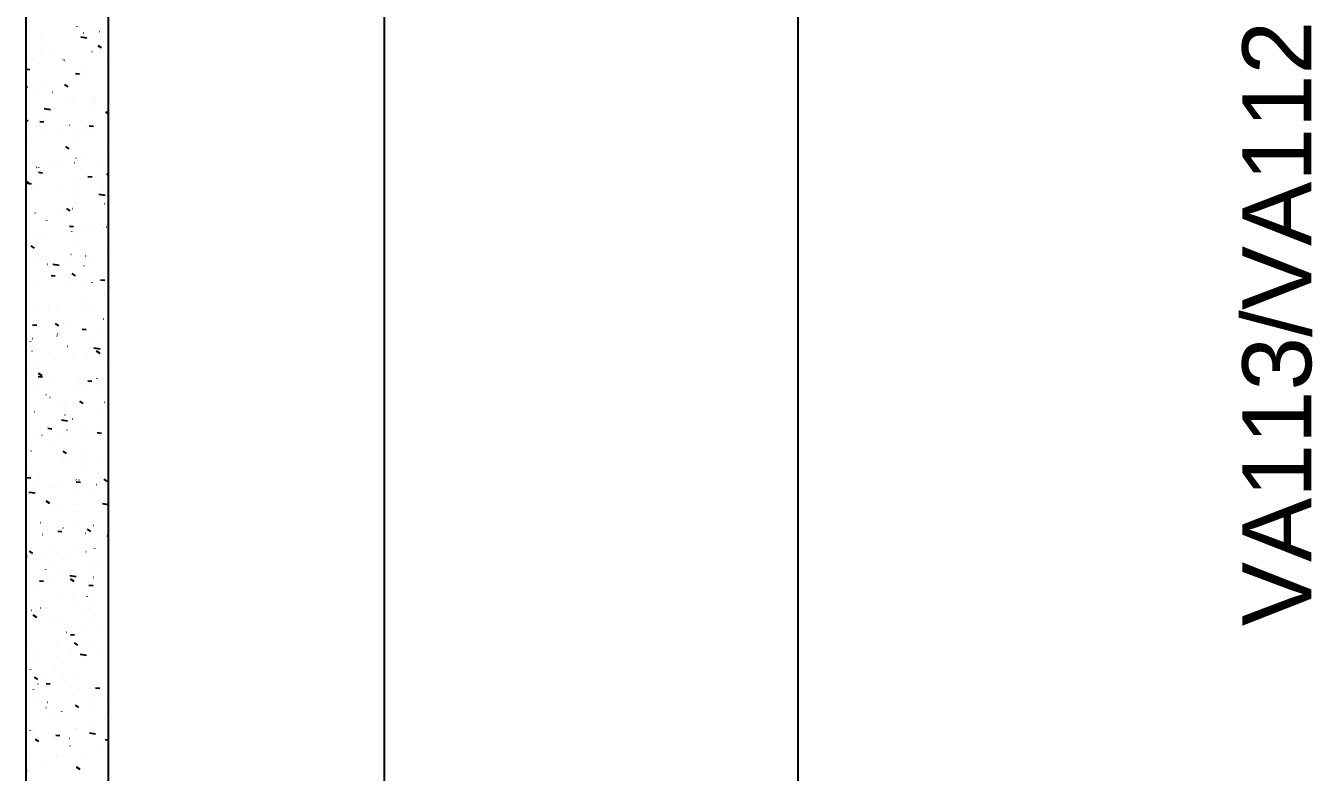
# Model space of a CAD drawing. Extents: x -1789 to 4156, y -3064 to 1391.
# Drawn here: x 2574.4 to 2761, y -1653.1 to -1544.8 of the extents above; entities that cross this region are included whole.
import ezdxf

# ---------------------------------------------------------------- set-up
doc = ezdxf.new("R2010")
doc.units = 0
for name, color, linetype in [('2', 2, 'CONTINUOUS'), ('3', 3, 'CONTINUOUS'), ('9', 254, 'CONTINUOUS')]:
    doc.layers.add(name, color=color, linetype=linetype)
doc.styles.add('TQS_ARIAL', font='arial.ttf')

msp = doc.modelspace()

# ---------------------------------------------------------------- linework, layer by layer
at = {"layer": '3', "linetype": 'Continuous'}
for p, q in [((2626.4368, -2066.2197), (2626.4368, -1510.2196)), ((2686.4368, -2066.2197), (2686.4368, -1530.2197))]:
    msp.add_line(p, q, dxfattribs=at)
at = {"layer": '9', "linetype": 'Continuous'}
for p, q in [((2575.09905, -1545.49195), (2575.09165, -1545.4852)), ((2581.90475, -1544.92845), (2581.9127, -1544.92235)), ((2582.8297, -1545.8517), (2582.8396, -1545.85035)), ((2585.15175, -1545.6726), (2585.1597, -1545.6665)), ((2585.3331, -1545.5221), (2585.343, -1545.5208)), ((2574.4368, -1546.9566), (2574.4368, -1546.9566)), ((2574.4368, -1547.42315), (2574.4368, -1547.42315)), ((2574.4368, -1547.42315), (2574.4368, -1547.42315)), ((2576.51415, -1546.68315), (2576.5241, -1546.6818)), ((2577.4952, -1547.68765), (2577.4878, -1547.68085)), ((2583.2947, -1546.6524), (2582.40535, -1546.51445)), ((2583.40315, -1546.7563), (2583.39575, -1546.74955)), ((2585.4358, -1548.0641), (2584.9384, -1547.7286)), ((2586.4368, -1546.9915), (2586.4368, -1546.9915)), ((2586.4368, -1546.9915), (2586.4368, -1546.9915)), ((2586.4368, -1547.1397), (2586.4368, -1547.1397)), ((2574.61915, -1549.6609), (2574.4368, -1549.5379)), ((2575.4817, -1549.53815), (2575.47325, -1549.5328)), ((2576.5893, -1549.00715), (2576.59725, -1549.00105)), ((2578.71145, -1548.42045), (2578.703, -1548.4151)), ((2579.8363, -1549.7513), (2579.8442, -1549.7452)), ((2580.07605, -1549.812), (2580.08595, -1549.81065)), ((2580.8199, -1549.7637), (2580.8115, -1549.75835)), ((2584.04965, -1548.646), (2584.04125, -1548.64065)), ((2586.15815, -1549.98925), (2586.1497, -1549.9839)), ((2586.39155, -1548.98055), (2586.40145, -1548.9792)), ((2586.4368, -1548.7393), (2586.4368, -1548.7393)), ((2586.4368, -1549.53615), (2586.4368, -1549.53615)), ((2586.4368, -1549.53615), (2586.4368, -1549.53615)), ((2574.4368, -1550.5544), (2574.4368, -1550.5544)), ((2574.4368, -1550.5544), (2574.4368, -1550.5544)), ((2574.4368, -1550.5544), (2574.4368, -1550.5544)), ((2574.4368, -1550.6588), (2574.4368, -1550.6588)), ((2575.0544, -1551.231), (2574.4567, -1551.1787)), ((2574.61005, -1551.3889), (2574.6027, -1551.3821)), ((2576.2887, -1550.3106), (2576.29865, -1550.3093)), ((2582.227, -1551.8585), (2581.6293, -1551.8062)), ((2583.08325, -1550.49545), (2583.0912, -1550.48935)), ((2586.33025, -1551.23955), (2586.33815, -1551.2335)), ((2586.4368, -1550.1668), (2586.4368, -1550.1668)), ((2586.4368, -1550.1668), (2586.4368, -1550.1668)), ((2586.4368, -1550.1668), (2586.4368, -1550.1668)), ((2574.6636, -1553.7204), (2574.67155, -1553.71435)), ((2577.0062, -1553.58455), (2576.99885, -1553.5778)), ((2580.58825, -1553.6871), (2580.0908, -1553.35155)), ((2580.10835, -1553.4055), (2580.1183, -1553.4042)), ((2582.91415, -1552.6532), (2582.9068, -1552.64645)), ((2586.42385, -1552.57405), (2586.4338, -1552.57275)), ((2586.4368, -1552.2268), (2586.4368, -1552.2268)), ((2586.4368, -1553.34205), (2586.4368, -1553.34205)), ((2586.4368, -1553.34205), (2586.4368, -1553.34205)), ((2586.4368, -1553.34205), (2586.4368, -1553.34205)), ((2574.4368, -1553.89445), (2574.4368, -1553.89445)), ((2574.4368, -1553.89445), (2574.4368, -1553.89445)), ((2574.4368, -1553.89445), (2574.4368, -1553.89445)), ((2574.4368, -1554.1522), (2574.4368, -1554.1522)), ((2574.4368, -1554.1522), (2574.4368, -1554.1522)), ((2574.4368, -1554.1522), (2574.4368, -1554.1522)), ((2576.32105, -1553.9041), (2576.33095, -1553.9028)), ((2577.9106, -1554.46455), (2577.91855, -1554.45845)), ((2578.34665, -1554.5386), (2578.3382, -1554.53325)), ((2581.15755, -1555.2087), (2581.1655, -1555.2026)), ((2584.2108, -1555.0992), (2584.20235, -1555.09385)), ((2574.4368, -1557.13005), (2574.4368, -1557.13005)), ((2574.4368, -1557.13005), (2574.4368, -1557.13005)), ((2574.4368, -1557.13005), (2574.4368, -1557.13005)), ((2578.0195, -1557.025), (2577.1301, -1556.8871)), ((2577.47765, -1557.3496), (2577.4876, -1557.3483)), ((2580.4551, -1555.88185), (2580.44665, -1555.8765)), ((2583.7932, -1556.51815), (2583.8031, -1556.51685)), ((2584.40455, -1555.95285), (2584.4125, -1555.94675)), ((2586.4368, -1557.632), (2586.0599, -1557.37775)), ((2586.2966, -1556.1886), (2586.3065, -1556.1873)), ((2586.4368, -1555.88115), (2586.4368, -1555.88115)), ((2586.4368, -1555.88115), (2586.4368, -1555.88115)), ((2586.4368, -1556.51735), (2586.4368, -1556.51735)), ((2586.4368, -1556.51735), (2586.4368, -1556.51735)), ((2574.4368, -1557.74995), (2574.4368, -1557.74995)), ((2574.77625, -1558.6595), (2574.4368, -1558.4306)), ((2575.9016, -1559.24175), (2575.90955, -1559.23565)), ((2577.0797, -1558.8087), (2576.482, -1558.7564)), ((2580.8071, -1559.28135), (2580.79865, -1559.276)), ((2582.4252, -1558.55015), (2582.41785, -1558.5434)), ((2584.2523, -1559.43625), (2583.6546, -1559.38395)), ((2586.4368, -1558.33045), (2586.4368, -1558.33045)), ((2574.4368, -1560.3657), (2574.4368, -1560.3657)), ((2574.4368, -1560.3657), (2574.4368, -1560.3657)), ((2574.847, -1561.29375), (2574.8569, -1561.29245)), ((2576.51725, -1559.48145), (2576.5099, -1559.4747)), ((2576.68905, -1559.83315), (2576.68065, -1559.8278)), ((2579.1486, -1559.98585), (2579.1565, -1559.9798)), ((2581.1625, -1560.4623), (2581.1724, -1560.461)), ((2582.91555, -1560.6246), (2582.9071, -1560.61925)), ((2583.6659, -1560.1327), (2583.6758, -1560.1314)), ((2586.4368, -1559.62735), (2586.4368, -1559.62735)), ((2586.4368, -1559.6926), (2586.4368, -1559.6926)), ((2586.4368, -1559.6926), (2586.4368, -1559.6926)), ((2586.4368, -1559.6926), (2586.4368, -1559.6926)), ((2574.4368, -1561.34775), (2574.4368, -1561.34775)), ((2580.7453, -1562.6857), (2580.2479, -1562.3502)), ((2581.6046, -1561.33695), (2581.61255, -1561.33085)), ((2586.2443, -1562.0497), (2586.23695, -1562.04295)), ((2586.4368, -1562.2261), (2586.4368, -1562.2261)), ((2586.4368, -1562.8679), (2586.4368, -1562.8679)), ((2586.4368, -1562.8679), (2586.4368, -1562.8679)), ((2586.4368, -1562.8679), (2586.4368, -1562.8679)), ((2574.4368, -1563.60135), (2574.4368, -1563.60135)), ((2574.4368, -1563.60135), (2574.4368, -1563.60135)), ((2574.4368, -1564.9455), (2574.4368, -1564.9455)), ((2574.4368, -1564.9455), (2574.4368, -1564.9455)), ((2575.4266, -1564.8152), (2575.4365, -1564.8139)), ((2577.93, -1564.48565), (2577.9399, -1564.48435)), ((2579.1495, -1564.57595), (2579.1411, -1564.57055)), ((2581.483, -1564.6659), (2581.49095, -1564.6598)), ((2581.7173, -1563.987), (2581.7272, -1563.9857)), ((2581.93625, -1564.44705), (2581.9289, -1564.4403)), ((2583.2675, -1564.0241), (2583.2591, -1564.01875)), ((2574.4368, -1566.83695), (2574.4368, -1566.83695)), ((2574.4368, -1566.83695), (2574.4368, -1566.83695)), ((2576.0283, -1565.3784), (2576.02095, -1565.37165)), ((2576.8818, -1566.1919), (2576.2841, -1566.13965)), ((2576.34865, -1565.37), (2576.35655, -1565.3639)), ((2584.0544, -1566.81945), (2583.4567, -1566.76715)), ((2585.376, -1565.36735), (2585.36755, -1565.362)), ((2586.4368, -1566.5247), (2586.21695, -1566.3764)), ((2586.4368, -1566.0432), (2586.4368, -1566.0432)), ((2586.4368, -1566.0432), (2586.4368, -1566.0432)), ((2586.4368, -1566.0432), (2586.4368, -1566.0432)), ((2574.9333, -1567.65815), (2574.4368, -1567.32325)), ((2575.2739, -1567.78995), (2574.4368, -1567.66015)), ((2574.4368, -1568.5433), (2574.4368, -1568.5433)), ((2574.4368, -1568.5433), (2574.4368, -1568.5433)), ((2575.3413, -1568.5004), (2575.3329, -1568.495)), ((2576.22705, -1568.69895), (2576.23495, -1568.69285)), ((2578.98845, -1567.94405), (2578.99835, -1567.94275)), ((2581.3614, -1567.9948), (2581.36935, -1567.98875)), ((2581.49185, -1567.6145), (2581.50175, -1567.6132)), ((2585.27915, -1567.11585), (2585.2891, -1567.11455)), ((2585.72795, -1568.76685), (2585.71955, -1568.7615)), ((2585.75535, -1567.9466), (2585.74795, -1567.93985)), ((2586.41245, -1567.35465), (2586.4204, -1567.34855)), ((2586.4368, -1567.0279), (2586.4368, -1567.0279)), ((2586.4368, -1568.57105), (2586.4368, -1568.57105)), ((2574.4368, -1570.0726), (2574.4368, -1570.0726)), ((2574.4368, -1570.0726), (2574.4368, -1570.0726)), ((2581.4473, -1570.34395), (2581.4399, -1570.3372)), ((2581.60995, -1569.3187), (2581.60155, -1569.3133)), ((2585.9463, -1569.44515), (2585.0569, -1569.3072)), ((2585.8766, -1570.635), (2585.88655, -1570.6337)), ((2586.4368, -1569.21845), (2586.4368, -1569.21845)), ((2586.4368, -1569.5212), (2586.4368, -1569.5212)), ((2574.4368, -1572.14105), (2574.4368, -1572.14105)), ((2574.4368, -1572.14105), (2574.4368, -1572.14105)), ((2574.4368, -1572.14105), (2574.4368, -1572.14105)), ((2575.7738, -1571.96505), (2575.7837, -1571.96375)), ((2576.10545, -1572.02785), (2576.11335, -1572.0218)), ((2579.5611, -1571.46645), (2579.57105, -1571.46515)), ((2580.9024, -1571.68435), (2580.40495, -1571.3488)), ((2581.2398, -1571.32375), (2581.24775, -1571.31765)), ((2586.29085, -1570.6836), (2586.2988, -1570.6775)), ((2586.4368, -1572.39375), (2586.4368, -1572.39375)), ((2586.4368, -1572.39375), (2586.4368, -1572.39375)), ((2574.4368, -1573.30825), (2574.4368, -1573.30825)), ((2574.4368, -1573.30825), (2574.4368, -1573.30825)), ((2577.48485, -1573.05805), (2577.4775, -1573.0513)), ((2581.3818, -1573.98615), (2580.7841, -1573.93385)), ((2584.0704, -1574.06145), (2584.062, -1574.05605)), ((2585.2664, -1573.84355), (2585.259, -1573.83675)), ((2585.7493, -1574.24955), (2585.75925, -1574.24825)), ((2586.16925, -1574.0125), (2586.1772, -1574.00645)), ((2574.4368, -1575.73885), (2574.4368, -1575.73885)), ((2575.98385, -1575.3568), (2575.99175, -1575.3507)), ((2576.33705, -1575.4853), (2576.32865, -1575.4799)), ((2576.9304, -1575.41055), (2576.94035, -1575.40925)), ((2581.1182, -1574.6527), (2581.12615, -1574.6466)), ((2581.6753, -1575.71085), (2581.66685, -1575.70545)), ((2583.2459, -1574.5791), (2583.25585, -1574.5778)), ((2586.4368, -1575.41735), (2586.37405, -1575.375)), ((2586.4368, -1574.4284), (2586.4368, -1574.4284)), ((2586.4368, -1574.91605), (2586.4368, -1574.91605)), ((2586.4368, -1575.569), (2586.4368, -1575.569)), ((2586.4368, -1575.569), (2586.4368, -1575.569)), ((2574.4368, -1576.54385), (2574.4368, -1576.54385)), ((2574.4368, -1576.54385), (2574.4368, -1576.54385)), ((2575.7032, -1577.0701), (2575.20575, -1576.7346)), ((2575.4721, -1577.55865), (2575.46475, -1577.5519)), ((2580.9966, -1577.98165), (2581.00455, -1577.97555)), ((2581.30395, -1576.5576), (2581.2966, -1576.55085)), ((2586.13335, -1577.2757), (2586.1413, -1577.2696)), ((2574.4368, -1579.33665), (2574.4368, -1579.33665)), ((2574.4368, -1579.33665), (2574.4368, -1579.33665)), ((2574.4368, -1579.7795), (2574.4368, -1579.7795)), ((2574.4368, -1579.7795), (2574.4368, -1579.7795)), ((2575.86225, -1578.68575), (2575.87015, -1578.67965)), ((2577.5773, -1579.4507), (2577.56885, -1579.4453)), ((2577.86825, -1579.7543), (2577.8609, -1579.74755)), ((2579.26105, -1579.5991), (2578.3717, -1579.46115)), ((2580.61525, -1578.52325), (2580.62515, -1578.52195)), ((2582.9155, -1579.67625), (2582.9071, -1579.67085)), ((2583.1186, -1578.19365), (2583.12855, -1578.19235)), ((2583.7001, -1578.75325), (2583.69275, -1578.7465)), ((2586.4368, -1578.7443), (2586.4368, -1578.7443)), ((2586.4368, -1578.7443), (2586.4368, -1578.7443)), ((2578.7092, -1581.15285), (2578.1115, -1581.10055)), ((2579.68575, -1580.79395), (2579.67735, -1580.78855)), ((2580.8179, -1581.3544), (2580.8258, -1581.3483)), ((2581.67225, -1581.0963), (2581.17485, -1580.7608)), ((2583.1331, -1581.78955), (2583.143, -1581.7882)), ((2585.024, -1581.0195), (2585.01555, -1581.0141)), ((2585.8818, -1581.7804), (2585.2841, -1581.7281)), ((2586.4368, -1580.712), (2586.4368, -1580.712)), ((2586.4368, -1581.261), (2586.4368, -1581.261)), ((2586.4368, -1581.261), (2586.4368, -1581.261)), ((2586.4368, -1581.261), (2586.4368, -1581.261)), ((2574.4368, -1582.9344), (2574.4368, -1582.9344)), ((2574.4368, -1582.9344), (2574.4368, -1582.9344)), ((2574.4368, -1583.01515), (2574.4368, -1583.01515)), ((2574.4368, -1583.01515), (2574.4368, -1583.01515)), ((2574.5614, -1583.06915), (2574.55405, -1583.0624)), ((2575.74065, -1582.0147), (2575.74855, -1582.0086)), ((2580.6297, -1582.1191), (2580.6396, -1582.1178)), ((2584.06485, -1582.09855), (2584.0728, -1582.09245)), ((2586.4368, -1581.82895), (2586.4368, -1581.82895)), ((2586.4368, -1581.91955), (2586.4368, -1581.91955)), ((2586.4368, -1581.91955), (2586.4368, -1581.91955)), ((2586.4368, -1581.91955), (2586.4368, -1581.91955)), ((2575.6452, -1585.32355), (2575.65315, -1585.31745)), ((2583.28725, -1584.7199), (2583.27985, -1584.71315)), ((2584.1916, -1585.24795), (2584.2015, -1585.24665)), ((2585.80445, -1583.99935), (2585.8124, -1583.99325)), ((2586.4368, -1584.31005), (2586.4368, -1584.31005)), ((2586.4368, -1585.09485), (2586.4368, -1585.09485)), ((2586.4368, -1585.09485), (2586.4368, -1585.09485)), ((2586.4368, -1585.09485), (2586.4368, -1585.09485)), ((2574.4368, -1586.25075), (2574.4368, -1586.25075)), ((2574.4368, -1586.25075), (2574.4368, -1586.25075)), ((2574.4368, -1586.25075), (2574.4368, -1586.25075)), ((2574.4368, -1586.5322), (2574.4368, -1586.5322)), ((2577.7384, -1585.9039), (2577.73, -1585.8985)), ((2577.87605, -1586.0794), (2577.886, -1586.0781)), ((2578.8922, -1586.06765), (2578.90015, -1586.0616)), ((2583.07665, -1586.12945), (2583.0682, -1586.12405)), ((2585.68285, -1587.32825), (2585.6908, -1587.3222)), ((2576.0366, -1588.31955), (2575.4389, -1588.26725)), ((2579.2391, -1588.3478), (2578.7417, -1588.0123)), ((2579.9804, -1588.0347), (2579.97305, -1588.02795)), ((2580.6318, -1587.96845), (2580.63975, -1587.96235)), ((2583.2092, -1588.9471), (2582.6115, -1588.8948)), ((2585.32935, -1588.69595), (2585.3393, -1588.69465)), ((2586.4368, -1587.60595), (2586.4368, -1587.60595)), ((2586.4368, -1587.60595), (2586.4368, -1587.60595)), ((2586.4368, -1588.2701), (2586.4368, -1588.2701)), ((2586.4368, -1588.2701), (2586.4368, -1588.2701)), ((2586.4368, -1589.22945), (2586.4368, -1589.22945)), ((2574.4368, -1589.4864), (2574.4368, -1589.4864)), ((2574.4368, -1589.4864), (2574.4368, -1589.4864)), ((2574.4368, -1589.4864), (2574.4368, -1589.4864)), ((2574.5456, -1590.05855), (2574.4368, -1590.04165)), ((2574.4368, -1590.12995), (2574.4368, -1590.12995)), ((2574.4368, -1590.12995), (2574.4368, -1590.12995)), ((2574.4368, -1590.12995), (2574.4368, -1590.12995)), ((2575.1484, -1590.6044), (2575.14, -1590.59905)), ((2575.22655, -1590.026), (2575.23645, -1590.0247)), ((2575.4426, -1590.22155), (2575.43525, -1590.2148)), ((2578.97865, -1589.86925), (2578.9702, -1589.8639)), ((2579.01385, -1589.5274), (2579.02375, -1589.5261)), ((2584.3169, -1590.0948), (2584.30845, -1590.08945)), ((2574.4368, -1592.72205), (2574.4368, -1592.72205)), ((2574.4368, -1592.72205), (2574.4368, -1592.72205)), ((2575.37585, -1592.0015), (2575.38375, -1591.9954)), ((2577.83875, -1592.41725), (2577.8314, -1592.4105)), ((2580.5102, -1591.2974), (2580.51815, -1591.2913)), ((2581.08715, -1591.2125), (2581.0787, -1591.20715)), ((2581.2125, -1592.8357), (2581.2224, -1592.8344)), ((2583.37715, -1592.33315), (2583.3851, -1592.32705)), ((2583.7995, -1591.5343), (2583.79215, -1591.5275)), ((2585.21805, -1591.7137), (2584.32865, -1591.5758)), ((2585.2082, -1592.374), (2584.71075, -1592.0385)), ((2584.9998, -1592.3371), (2585.0097, -1592.3358)), ((2586.42535, -1591.43805), (2586.4169, -1591.4327)), ((2586.4368, -1591.4454), (2586.4368, -1591.4454)), ((2586.4368, -1591.4454), (2586.4368, -1591.4454)), ((2586.4368, -1591.4454), (2586.4368, -1591.4454)), ((2586.4368, -1591.90275), (2586.4368, -1591.90275)), ((2574.4368, -1593.72775), (2574.4368, -1593.72775)), ((2574.4368, -1593.72775), (2574.4368, -1593.72775)), ((2575.5004, -1594.0039), (2575.49195, -1593.99855)), ((2578.7091, -1593.1653), (2578.719, -1593.164)), ((2586.19565, -1593.72995), (2586.1883, -1593.7232)), ((2586.4368, -1593.20275), (2586.4368, -1593.20275)), ((2586.4368, -1593.95095), (2586.4368, -1593.95095)), ((2586.4368, -1593.95095), (2586.4368, -1593.95095)), ((2586.4368, -1593.95095), (2586.4368, -1593.95095)), ((2586.4368, -1594.62065), (2586.4368, -1594.62065)), ((2586.4368, -1594.62065), (2586.4368, -1594.62065)), ((2586.4368, -1594.62065), (2586.4368, -1594.62065)), ((2574.4368, -1595.95765), (2574.4368, -1595.95765)), ((2574.4368, -1595.95765), (2574.4368, -1595.95765)), ((2575.25425, -1595.33045), (2575.26215, -1595.32435)), ((2576.84465, -1595.7908), (2576.24695, -1595.7385)), ((2576.80595, -1595.5993), (2576.30855, -1595.2638)), ((2577.60885, -1595.34715), (2577.60045, -1595.3418)), ((2578.0617, -1596.41185), (2578.06965, -1596.40575)), ((2582.27095, -1596.29415), (2582.2809, -1596.29285)), ((2584.01725, -1596.4183), (2583.41955, -1596.366)), ((2583.8775, -1596.16545), (2583.8691, -1596.1601)), ((2584.77435, -1595.96455), (2584.78425, -1595.96325)), ((2586.4368, -1596.63), (2586.4368, -1596.63)), ((2574.4368, -1597.32555), (2574.4368, -1597.32555)), ((2575.95545, -1597.1256), (2575.96535, -1597.1243)), ((2577.4259, -1598.38385), (2577.4185, -1598.3771)), ((2581.3087, -1597.15595), (2581.3166, -1597.1499)), ((2583.25775, -1597.3828), (2583.2504, -1597.37605)), ((2585.31805, -1597.3151), (2585.326, -1597.309)), ((2586.4368, -1597.79595), (2586.4368, -1597.79595)), ((2586.4368, -1597.79595), (2586.4368, -1597.79595)), ((2574.4368, -1599.1933), (2574.4368, -1599.1933)), ((2577.96085, -1598.7467), (2577.9524, -1598.7413)), ((2579.51735, -1600.25445), (2579.52725, -1600.25315)), ((2580.0693, -1600.0899), (2580.06085, -1600.08455)), ((2582.775, -1599.6255), (2582.2776, -1599.29)), ((2585.83285, -1599.423), (2585.84275, -1599.4217)), ((2586.4368, -1600.2959), (2586.4368, -1600.2959)), ((2586.4368, -1600.2959), (2586.4368, -1600.2959)), ((2574.4368, -1600.9233), (2574.4368, -1600.9233)), ((2574.4368, -1600.9233), (2574.4368, -1600.9233)), ((2574.4368, -1600.9233), (2574.4368, -1600.9233)), ((2575.73, -1600.75305), (2575.7399, -1600.75175)), ((2576.136, -1601.1251), (2576.14395, -1601.119)), ((2580.5026, -1602.17315), (2579.61325, -1602.03525)), ((2580.1454, -1601.2842), (2580.15335, -1601.2781)), ((2581.245, -1601.88345), (2581.2376, -1601.87665)), ((2585.19645, -1600.644), (2585.2044, -1600.63795)), ((2586.33795, -1600.9082), (2586.32955, -1600.90285)), ((2586.4368, -1600.9712), (2586.4368, -1600.9712)), ((2586.4368, -1600.9712), (2586.4368, -1600.9712)), ((2586.4368, -1602.0954), (2586.4368, -1602.0954)), ((2574.4368, -1602.42895), (2574.4368, -1602.42895)), ((2574.4368, -1602.42895), (2574.4368, -1602.42895)), ((2574.4368, -1602.42895), (2574.4368, -1602.42895)), ((2576.30325, -1604.04125), (2576.29485, -1604.03585)), ((2576.7885, -1604.2115), (2576.7984, -1604.2102)), ((2578.2322, -1603.3127), (2577.63445, -1603.2604)), ((2579.2919, -1603.8819), (2579.3018, -1603.8806)), ((2580.4213, -1603.48945), (2580.41285, -1603.48405)), ((2583.0792, -1603.3833), (2583.0891, -1603.382)), ((2583.64115, -1604.0791), (2583.63375, -1604.07235)), ((2585.4048, -1603.94025), (2584.80705, -1603.88795)), ((2585.0749, -1603.97295), (2585.0828, -1603.96685)), ((2586.4368, -1603.0935), (2586.4368, -1603.0935)), ((2586.4368, -1604.03055), (2586.4368, -1604.03055)), ((2586.4368, -1604.1465), (2586.4368, -1604.1465)), ((2586.4368, -1604.1465), (2586.4368, -1604.1465)), ((2586.4368, -1604.1465), (2586.4368, -1604.1465)), ((2574.4368, -1604.5211), (2574.4368, -1604.5211)), ((2574.4368, -1604.5211), (2574.4368, -1604.5211)), ((2574.4368, -1605.66455), (2574.4368, -1605.66455)), ((2574.4368, -1605.66455), (2574.4368, -1605.66455)), ((2574.88945, -1605.31725), (2574.8974, -1605.31115)), ((2578.51355, -1605.72545), (2578.50615, -1605.7187)), ((2580.0238, -1604.61315), (2580.03175, -1604.60705)), ((2582.52975, -1604.8327), (2582.5213, -1604.8273)), ((2575.2029, -1606.5155), (2575.1945, -1606.51015)), ((2580.34185, -1606.877), (2579.84445, -1606.5415)), ((2579.9022, -1607.9421), (2579.91015, -1607.936)), ((2580.35035, -1607.34035), (2580.36025, -1607.33905)), ((2582.85375, -1607.01075), (2582.86365, -1607.00945)), ((2584.9533, -1607.3019), (2584.9612, -1607.2958)), ((2586.4368, -1606.64085), (2586.4368, -1606.64085)), ((2586.4368, -1606.64085), (2586.4368, -1606.64085)), ((2586.4368, -1606.64085), (2586.4368, -1606.64085)), ((2586.4368, -1607.32175), (2586.4368, -1607.32175)), ((2586.4368, -1607.32175), (2586.4368, -1607.32175)), ((2586.4368, -1607.32175), (2586.4368, -1607.32175)), ((2574.4368, -1608.11885), (2574.4368, -1608.11885)), ((2574.4368, -1608.11885), (2574.4368, -1608.11885)), ((2574.4368, -1608.9002), (2574.4368, -1608.9002)), ((2574.4368, -1608.9002), (2574.4368, -1608.9002)), ((2574.76785, -1608.6462), (2574.7758, -1608.6401)), ((2582.3326, -1609.22505), (2582.32525, -1609.21825)), ((2582.88175, -1608.2322), (2582.8733, -1608.2268)), ((2584.9902, -1609.57545), (2584.98175, -1609.57005)), ((2575.1914, -1610.4472), (2574.5937, -1610.3949)), ((2575.8359, -1611.53245), (2575.8458, -1611.53115)), ((2576.44315, -1610.4809), (2576.4347, -1610.47555)), ((2578.02455, -1611.6224), (2578.0172, -1611.61565)), ((2579.7806, -1611.271), (2579.78855, -1611.26495)), ((2582.364, -1611.07475), (2581.7663, -1611.02245)), ((2581.78135, -1610.70645), (2581.77295, -1610.7011)), ((2582.1514, -1610.701), (2582.16135, -1610.6997)), ((2584.6548, -1610.3714), (2584.6647, -1610.3701)), ((2584.7288, -1611.4207), (2584.7214, -1611.41395)), ((2586.31095, -1610.9032), (2585.8135, -1610.56765)), ((2586.4368, -1610.49705), (2586.4368, -1610.49705)), ((2586.4368, -1610.49705), (2586.4368, -1610.49705)), ((2586.4368, -1610.49705), (2586.4368, -1610.49705)), ((2586.4368, -1610.9881), (2586.4368, -1610.9881)), ((2586.4368, -1611.43105), (2586.4368, -1611.43105)), ((2574.4368, -1611.71665), (2574.4368, -1611.71665)), ((2574.4368, -1612.13585), (2574.4368, -1612.13585)), ((2574.4368, -1612.13585), (2574.4368, -1612.13585)), ((2574.64625, -1611.97515), (2574.6542, -1611.96905)), ((2575.7872, -1612.6326), (2574.8978, -1612.49465)), ((2578.55165, -1611.82415), (2578.5432, -1611.8188)), ((2581.7995, -1612.9575), (2581.8074, -1612.95145)), ((2583.88985, -1612.0497), (2583.8814, -1612.04435)), ((2586.4368, -1612.98585), (2586.4368, -1612.98585)), ((2586.4368, -1612.98585), (2586.4368, -1612.98585)), ((2586.4368, -1612.98585), (2586.4368, -1612.98585)), ((2574.4368, -1615.31445), (2574.4368, -1615.31445)), ((2574.4368, -1615.31445), (2574.4368, -1615.31445)), ((2574.4368, -1615.37145), (2574.4368, -1615.37145)), ((2574.4368, -1615.37145), (2574.4368, -1615.37145)), ((2574.52465, -1615.30405), (2574.5326, -1615.298)), ((2577.9087, -1614.1285), (2577.4113, -1613.793)), ((2579.5207, -1614.6451), (2579.53065, -1614.6438)), ((2581.84365, -1615.12195), (2581.8363, -1615.1152)), ((2582.0241, -1614.31555), (2582.03405, -1614.31425)), ((2585.04645, -1613.70165), (2585.0544, -1613.69555)), ((2586.4368, -1614.28425), (2585.57025, -1614.14985)), ((2585.81145, -1613.81695), (2585.82135, -1613.81565)), ((2586.4368, -1613.6723), (2586.4368, -1613.6723)), ((2586.4368, -1613.6723), (2586.4368, -1613.6723)), ((2586.4368, -1613.6723), (2586.4368, -1613.6723)), ((2576.6043, -1616.9341), (2576.59585, -1616.92875)), ((2576.6268, -1616.92665), (2576.63475, -1616.92055)), ((2581.9425, -1617.15965), (2581.93405, -1617.1543)), ((2586.4368, -1616.8476), (2586.4368, -1616.8476)), ((2586.4368, -1616.8476), (2586.4368, -1616.8476)), ((2586.4368, -1616.8476), (2586.4368, -1616.8476)), ((2574.4368, -1618.6071), (2574.4368, -1618.6071)), ((2574.4368, -1618.6071), (2574.4368, -1618.6071)), ((2574.4368, -1618.6071), (2574.4368, -1618.6071)), ((2574.4368, -1618.9122), (2574.4368, -1618.9122)), ((2574.4368, -1618.9122), (2574.4368, -1618.9122)), ((2576.89, -1618.58925), (2576.89995, -1618.58795)), ((2577.5356, -1617.5193), (2577.52825, -1617.51255)), ((2579.6914, -1618.24145), (2579.0937, -1618.18915)), ((2579.3934, -1618.25965), (2579.40335, -1618.25835)), ((2579.8738, -1617.6708), (2579.88175, -1617.6647)), ((2583.1208, -1618.4149), (2583.1287, -1618.40885)), ((2583.18075, -1617.76105), (2583.19065, -1617.75975)), ((2583.8778, -1618.1547), (2583.38035, -1617.81915)), ((2584.2398, -1617.3176), (2584.23245, -1617.31085)), ((2586.4368, -1618.8316), (2586.2663, -1618.81665)), ((2577.8445, -1620.8995), (2577.8361, -1620.89415)), ((2584.4669, -1620.61765), (2584.4748, -1620.61155)), ((2586.4368, -1619.3308), (2586.4368, -1619.3308)), ((2586.4368, -1619.3308), (2586.4368, -1619.3308)), ((2586.4368, -1619.3308), (2586.4368, -1619.3308)), ((2586.4368, -1619.8808), (2586.4368, -1619.8808)), ((2586.4368, -1620.02285), (2586.4368, -1620.02285)), ((2586.4368, -1620.02285), (2586.4368, -1620.02285)), ((2574.4368, -1621.84275), (2574.4368, -1621.84275)), ((2574.4368, -1621.84275), (2574.4368, -1621.84275)), ((2574.4368, -1622.51), (2574.4368, -1622.51)), ((2574.4368, -1622.51), (2574.4368, -1622.51)), ((2574.4368, -1622.51), (2574.4368, -1622.51)), ((2574.61475, -1622.0172), (2574.60635, -1622.01185)), ((2574.61785, -1621.70385), (2574.62575, -1621.69775)), ((2575.47555, -1621.38), (2574.97815, -1621.0445)), ((2576.7627, -1622.2038), (2576.77265, -1622.20245)), ((2577.8648, -1622.44795), (2577.87275, -1622.4419)), ((2579.953, -1622.24275), (2579.94455, -1622.23735)), ((2580.55005, -1621.70515), (2580.55995, -1621.70385)), ((2581.3547, -1621.01885), (2581.34735, -1621.0121)), ((2583.18275, -1621.12505), (2583.1743, -1621.11965)), ((2585.2912, -1622.4683), (2585.2828, -1622.4629)), ((2577.3669, -1623.7097), (2577.35955, -1623.70295)), ((2579.2942, -1624.5868), (2579.30215, -1624.5807)), ((2581.7442, -1624.74725), (2580.8548, -1624.6093)), ((2583.75085, -1623.21455), (2583.7435, -1623.20775)), ((2584.35875, -1623.93625), (2584.3667, -1623.93015)), ((2586.4368, -1623.19815), (2586.4368, -1623.19815)), ((2586.4368, -1623.19815), (2586.4368, -1623.19815)), ((2586.4368, -1623.19815), (2586.4368, -1623.19815)), ((2574.4368, -1625.07835), (2574.4368, -1625.07835)), ((2574.4368, -1625.07835), (2574.4368, -1625.07835)), ((2574.4368, -1626.10775), (2574.4368, -1626.10775)), ((2576.11035, -1626.1453), (2576.10195, -1626.1399)), ((2577.0188, -1625.40815), (2576.4211, -1625.35585)), ((2577.91935, -1625.6493), (2577.92925, -1625.648)), ((2581.44465, -1625.4062), (2580.9472, -1625.07065)), ((2584.1914, -1626.03565), (2583.5937, -1625.98335)), ((2584.23485, -1624.81785), (2584.24475, -1624.81655)), ((2586.4368, -1625.475), (2586.4368, -1625.475)), ((2586.4368, -1625.67575), (2586.4368, -1625.67575)), ((2586.4368, -1625.67575), (2586.4368, -1625.67575)), ((2586.4368, -1625.67575), (2586.4368, -1625.67575)), ((2586.4368, -1626.2321), (2586.4368, -1626.2321)), ((2586.4368, -1626.3734), (2586.4368, -1626.3734)), ((2586.4368, -1626.3734), (2586.4368, -1626.3734)), ((2586.4368, -1626.3734), (2586.4368, -1626.3734)), ((2574.4368, -1628.314), (2574.4368, -1628.314)), ((2574.4368, -1628.314), (2574.4368, -1628.314)), ((2574.4368, -1628.314), (2574.4368, -1628.314)), ((2579.0433, -1628.01495), (2579.05125, -1628.00885)), ((2581.186, -1627.20925), (2581.17865, -1627.2025)), ((2583.34385, -1627.57825), (2583.33545, -1627.5729)), ((2584.10755, -1628.43235), (2584.11745, -1628.43105)), ((2584.2237, -1627.27555), (2584.2316, -1627.26945)), ((2574.4368, -1629.70555), (2574.4368, -1629.70555)), ((2575.28865, -1629.5934), (2575.29855, -1629.5921)), ((2576.0328, -1630.64855), (2575.5354, -1630.31305)), ((2576.5577, -1629.31315), (2576.5503, -1629.3064)), ((2581.60415, -1628.76195), (2581.61405, -1628.76065)), ((2583.58215, -1629.4049), (2583.5748, -1629.39815)), ((2586.4368, -1628.77345), (2586.4368, -1628.77345)), ((2586.4368, -1629.5487), (2586.4368, -1629.5487)), ((2586.4368, -1629.5487), (2586.4368, -1629.5487)), ((2574.4368, -1631.5496), (2574.4368, -1631.5496)), ((2578.5708, -1630.88805), (2578.5624, -1630.88265)), ((2579.051, -1631.24465), (2579.05895, -1631.23855)), ((2582.68885, -1630.3362), (2582.6804, -1630.33085)), ((2584.1021, -1630.60445), (2584.11, -1630.5984)), ((2584.7973, -1631.67945), (2584.78885, -1631.6741)), ((2586.3617, -1631.7334), (2586.3716, -1631.7321)), ((2586.4368, -1632.02075), (2586.4368, -1632.02075)), ((2586.4368, -1632.02075), (2586.4368, -1632.02075)), ((2586.4368, -1632.02075), (2586.4368, -1632.02075)), ((2574.4368, -1633.30335), (2574.4368, -1633.30335)), ((2574.4368, -1633.30335), (2574.4368, -1633.30335)), ((2580.071, -1632.56155), (2580.0809, -1632.56025)), ((2580.3768, -1632.8127), (2580.3694, -1632.80595)), ((2581.5188, -1633.20235), (2580.9211, -1633.1501)), ((2582.5744, -1632.232), (2582.5843, -1632.2307)), ((2583.9805, -1633.9334), (2583.9884, -1633.9273)), ((2586.4368, -1632.72395), (2586.4368, -1632.72395)), ((2586.4368, -1632.72395), (2586.4368, -1632.72395)), ((2586.4368, -1632.72395), (2586.4368, -1632.72395)), ((2586.4368, -1633.63265), (2586.4368, -1633.63265)), ((2574.4368, -1634.78525), (2574.4368, -1634.78525)), ((2574.4368, -1634.78525), (2574.4368, -1634.78525)), ((2574.4368, -1634.78525), (2574.4368, -1634.78525)), ((2574.7626, -1634.8125), (2574.7542, -1634.8071)), ((2576.06875, -1635.21005), (2576.06135, -1635.2033)), ((2578.9294, -1634.5736), (2578.93735, -1634.5675)), ((2581.03125, -1635.6308), (2581.02285, -1635.6254)), ((2582.0019, -1634.67475), (2581.50445, -1634.3392)), ((2582.6335, -1635.822), (2582.6434, -1635.8207)), ((2582.77295, -1635.00835), (2582.76555, -1635.0016)), ((2585.14925, -1635.07895), (2585.14085, -1635.0736)), ((2586.4368, -1635.89925), (2586.4368, -1635.89925)), ((2574.4368, -1636.9011), (2574.4368, -1636.9011)), ((2574.4368, -1636.9011), (2574.4368, -1636.9011)), ((2576.34275, -1636.6502), (2576.3527, -1636.6489)), ((2578.84615, -1636.3206), (2578.8561, -1636.3193)), ((2583.22865, -1636.1682), (2582.33925, -1636.0303)), ((2586.4368, -1636.6658), (2586.4368, -1636.6658)), ((2586.4368, -1637.66615), (2586.4368, -1637.66615)), ((2574.4368, -1638.0209), (2574.4368, -1638.0209)), ((2574.4368, -1638.0209), (2574.4368, -1638.0209)), ((2574.4368, -1638.0209), (2574.4368, -1638.0209)), ((2575.1146, -1638.212), (2575.10615, -1638.2066)), ((2576.1899, -1639.6472), (2575.69245, -1639.31165)), ((2577.22305, -1639.55525), (2577.21465, -1639.54985)), ((2578.80785, -1637.90255), (2578.81575, -1637.89645)), ((2579.8878, -1638.7096), (2579.88045, -1638.70285)), ((2581.6026, -1638.99365), (2581.61055, -1638.9876)), ((2586.3183, -1638.93465), (2586.3282, -1638.93335)), ((2586.4368, -1638.3657), (2586.4368, -1638.3657)), ((2586.4368, -1638.3657), (2586.4368, -1638.3657)), ((2586.4368, -1638.3657), (2586.4368, -1638.3657)), ((2586.4368, -1639.0745), (2586.4368, -1639.0745)), ((2586.4368, -1639.0745), (2586.4368, -1639.0745)), ((2574.4368, -1640.4989), (2574.4368, -1640.4989)), ((2574.4368, -1640.4989), (2574.4368, -1640.4989)), ((2574.4368, -1640.4989), (2574.4368, -1640.4989)), ((2574.4368, -1641.2565), (2574.4368, -1641.2565)), ((2574.4368, -1641.2565), (2574.4368, -1641.2565)), ((2574.4368, -1641.2565), (2574.4368, -1641.2565)), ((2575.57975, -1641.10695), (2575.5724, -1641.1002)), ((2576.21545, -1640.2647), (2576.2254, -1640.2634)), ((2577.99715, -1640.2948), (2577.39945, -1640.2425)), ((2580.0028, -1639.7661), (2580.0127, -1639.7648)), ((2582.28395, -1640.9053), (2582.2766, -1640.89855)), ((2583.4917, -1640.37355), (2583.4833, -1640.36815)), ((2583.7373, -1640.5913), (2583.74525, -1640.5852)), ((2585.16975, -1640.9223), (2584.57205, -1640.87005)), ((2586.4368, -1641.03315), (2586.4368, -1641.03315)), ((2576.28715, -1643.07235), (2576.29505, -1643.0663)), ((2577.57505, -1642.95475), (2577.5666, -1642.94935)), ((2582.15895, -1643.67335), (2581.66155, -1643.33785)), ((2583.6876, -1642.8788), (2583.6975, -1642.87745)), ((2586.191, -1642.5492), (2586.2009, -1642.5479)), ((2586.4368, -1642.2498), (2586.4368, -1642.2498)), ((2586.4368, -1642.2498), (2586.4368, -1642.2498)), ((2574.4368, -1644.09665), (2574.4368, -1644.09665)), ((2574.4368, -1644.49215), (2574.4368, -1644.49215)), ((2577.3721, -1643.71025), (2577.382, -1643.7089)), ((2578.56465, -1644.5604), (2578.57255, -1644.5543)), ((2579.39885, -1644.60655), (2579.3915, -1644.59975)), ((2579.6835, -1644.298), (2579.67505, -1644.2926)), ((2583.6157, -1643.9202), (2583.62365, -1643.91415)), ((2585.95215, -1645.1163), (2585.94375, -1645.1109)), ((2586.4368, -1644.71065), (2586.4368, -1644.71065)), ((2586.4368, -1644.71065), (2586.4368, -1644.71065)), ((2586.4368, -1644.71065), (2586.4368, -1644.71065)), ((2575.0908, -1647.0039), (2575.08345, -1646.99715)), ((2581.71225, -1646.7366), (2581.72215, -1646.7353)), ((2581.795, -1646.8022), (2581.78765, -1646.79545)), ((2584.21565, -1646.40705), (2584.22555, -1646.40575)), ((2586.02805, -1645.3048), (2586.036, -1645.2987)), ((2586.4368, -1645.42505), (2586.4368, -1645.42505)), ((2586.4368, -1645.42505), (2586.4368, -1645.42505)), ((2586.4368, -1646.55885), (2586.4368, -1646.55885)), ((2574.4368, -1647.69445), (2574.4368, -1647.69445)), ((2574.4368, -1647.7278), (2574.4368, -1647.7278)), ((2574.4368, -1647.7278), (2574.4368, -1647.7278)), ((2574.4368, -1647.7278), (2574.4368, -1647.7278)), ((2575.39675, -1647.56805), (2575.40665, -1647.56675)), ((2575.47015, -1647.96435), (2575.4617, -1647.95895)), ((2576.34695, -1648.6458), (2575.84955, -1648.3103)), ((2578.44305, -1647.88935), (2578.45095, -1647.88325)), ((2579.38465, -1647.8167), (2578.78695, -1647.76445)), ((2580.80835, -1648.1899), (2580.79995, -1648.1845)), ((2584.5544, -1647.5646), (2583.66505, -1647.42665)), ((2586.4368, -1648.4337), (2585.95955, -1648.39195)), ((2586.4368, -1647.85655), (2586.4368, -1647.85655)), ((2586.4368, -1648.60035), (2586.4368, -1648.60035)), ((2586.4368, -1648.60035), (2586.4368, -1648.60035)), ((2586.4368, -1648.60035), (2586.4368, -1648.60035)), ((2578.9099, -1650.50345), (2578.90255, -1650.4967)), ((2578.9586, -1650.6969), (2578.96855, -1650.6956)), ((2580.8554, -1649.2739), (2580.86335, -1649.2678)), ((2583.3725, -1650.5781), (2583.38045, -1650.572)), ((2585.2741, -1649.86545), (2585.28405, -1649.86415)), ((2574.4368, -1650.9634), (2574.4368, -1650.9634)), ((2574.4368, -1650.9634), (2574.4368, -1650.9634)), ((2574.4368, -1650.9634), (2574.4368, -1650.9634)), ((2574.4368, -1651.2922), (2574.4368, -1651.2922)), ((2574.4368, -1651.2922), (2574.4368, -1651.2922)), ((2574.4368, -1651.2922), (2574.4368, -1651.2922)), ((2575.1713, -1651.19555), (2575.1812, -1651.1942)), ((2576.71035, -1651.9297), (2576.70195, -1651.92435)), ((2581.30605, -1652.6991), (2581.2987, -1652.69235)), ((2582.31605, -1652.672), (2581.8186, -1652.3365)), ((2582.0486, -1652.15525), (2582.04015, -1652.1499)), ((2586.4368, -1651.05565), (2586.4368, -1651.05565)), ((2586.4368, -1651.05565), (2586.4368, -1651.05565)), ((2586.4368, -1651.05565), (2586.4368, -1651.05565)), ((2586.4368, -1651.7756), (2586.4368, -1651.7756)), ((2586.4368, -1651.7756), (2586.4368, -1651.7756)), ((2574.60185, -1652.9008), (2574.59445, -1652.89405))]:
    msp.add_line(p, q, dxfattribs=at)
msp.add_lwpolyline([(2574.4368, -2082.7197), (2586.4368, -2082.7197), (2586.4368, 913.2804), (2574.4368, 913.2804), (2574.4368, -2082.7197)], dxfattribs=at)

# ---------------------------------------------------------------- texts
at = {"layer": '2', "linetype": 'Continuous', "style": 'TQS_ARIAL'}
msp.add_text('VA113/VA112', height=10, rotation=90, dxfattribs=at).set_placement((2760.83105, -1631.9043))

doc.saveas('drawing.dxf')
